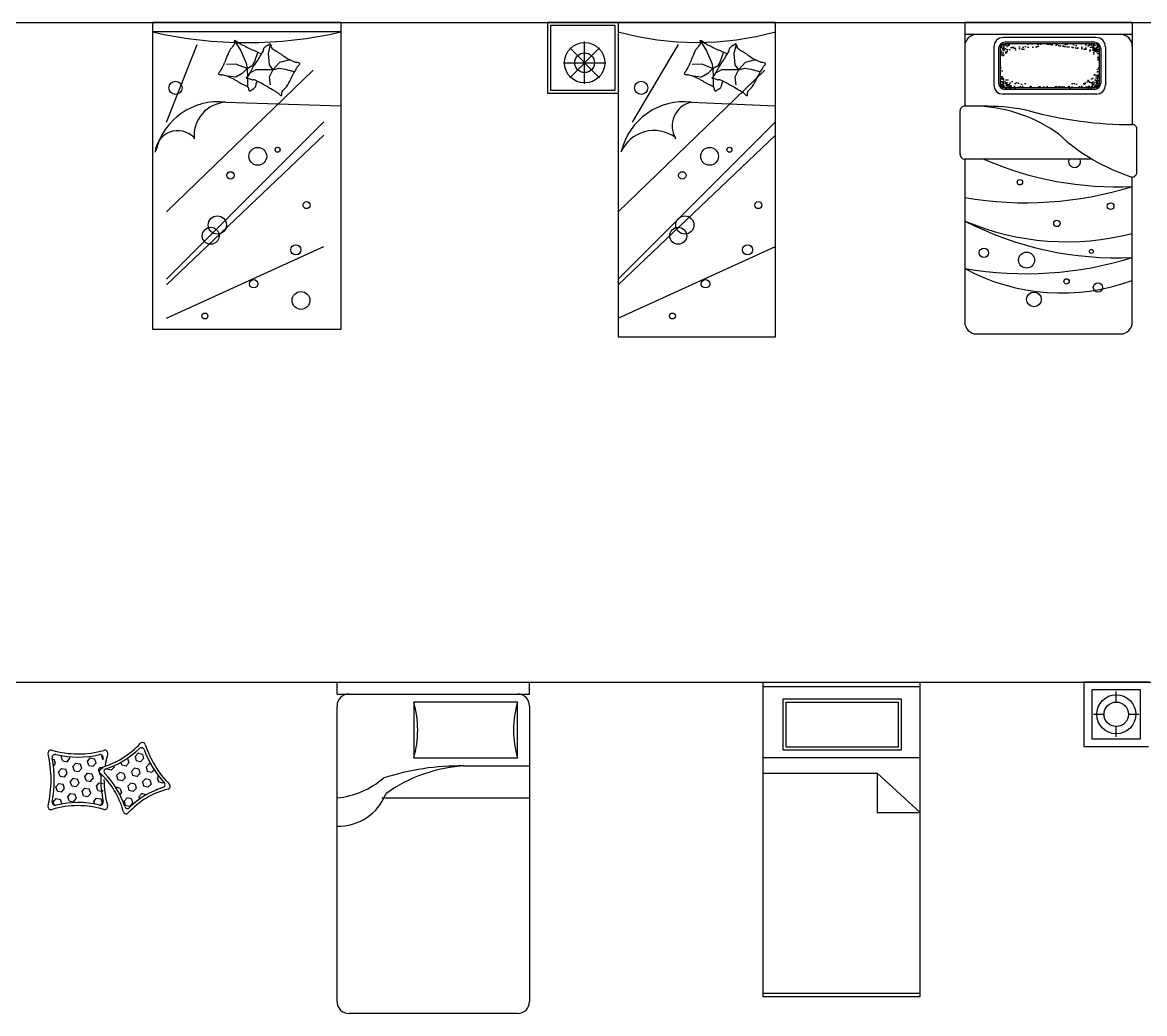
# Model space of a CAD drawing. Header units: inches. Extents: x 8.1 to 50.6, y 12.7 to 37.5.
# Drawn here: x 15.21 to 22.35, y 18.33 to 24.64 of the extents above; entities that cross this region are included whole.
import ezdxf

# ---------------------------------------------------------------- set-up
doc = ezdxf.new("R2010")
doc.units = ezdxf.units.IN
doc.header["$MEASUREMENT"] = 0
for name, color, linetype in [('02', 2, 'Continuous'), ('1', 1, 'Continuous'), ('4', 4, 'Continuous'), ('8', 8, 'Continuous')]:
    doc.layers.add(name, color=color, linetype=linetype)
pattern_1 = [(142.4999999999999, (-41.90950017626918, 28.57720131661827), (0.001259867162192205, 0.0385364753802632), [0, -0.0304, 0, -0.03399999999999989, 0, -0.03249999999999989]), (172.4999999999998, (-41.90950017626918, 28.57720131661827), (-0.0353955341053545, 0.05644292130459481), [0, -0.0164, 0, -0.0274, 0, -0.0105]), (212.4999999999999, (-41.88490017614848, 28.57720131661827), (-0.0622828372350299, 0.0001131810707393076), [0, -0.01, 0, -0.036, 0, -0.04699999999999999]), (222.4999999999999, (-41.88490017614848, 28.57720131661827), (-0.06012253209144591, 0.01755351129868501), [0, -0.005000000000000001, 0, -0.0236, 0, -0.027])]

msp = doc.modelspace()

# ---------------------------------------------------------------- hatches: boundary and pattern name
at = {"layer": '8'}
h = msp.add_hatch(dxfattribs=at)
h.set_pattern_fill('AR-SAND,_O', color=256, scale=0.01, angle=270)
h.set_pattern_definition([(52.49999999999998, (-41.90950017626918, 28.57720131661827), (0.0192682376901316, -0.0006299335810961025), [0, -0.0152, 0, -0.017, 0, -0.01625]), (82.49999999999999, (-41.90950017626918, 28.57720131661827), (0.02822146065229741, 0.0176977670526773), [0, -0.0082, 0, -0.0137, 0, -0.005250000000000001]), (122.5, (-41.90950017626918, 28.56490131661613), (5.659053536970382e-05, 0.031141418617515), [0, -0.005000000000000001, 0, -0.018, 0, -0.0235]), (132.5, (-41.90950017626918, 28.56490131661613), (0.008776755649342504, 0.0300612660457229), [0, -0.0025, 0, -0.0118, 0, -0.0135])])
edge = h.paths.add_edge_path()
edge.add_line((22.0577867592726, 24.30824157999214), (22.0577867592726, 24.24905442812215))
edge.add_ellipse((22.02778675924466, 24.24905442810759), major_axis=(-0.02121320343560222, -0.02121320343560221), ratio=0.9999999999996418, start_angle=45.00000000001029, end_angle=134.9999999999777, ccw=False)
edge.add_line((22.02778675924466, 24.21905442810876), (21.95377123232876, 24.21905442810876))
edge.add_line((21.95377123244517, 24.21905442810876), (22.00610383395516, 24.24588851861099))
edge.add_line((22.00610383395516, 24.24588851861099), (22.0577867592726, 24.30824157999214))
edge = h.paths.add_edge_path()
edge.add_line((22.01731573772096, 24.46924221041754), (21.95917510840055, 24.49905442810759))
edge.add_line((21.95917510828414, 24.49905442810759), (22.02778675924466, 24.49905442810759))
edge.add_ellipse((22.02778675924466, 24.46905442810876), major_axis=(0.02121320343560011, -0.02121320343560012), ratio=0.9999999999996518, start_angle=45.00000000001711, end_angle=134.9999999999948, ccw=False)
edge.add_line((22.0577867592726, 24.46905442810876), (22.0577867592726, 24.42041579285197))
edge.add_line((22.0577867592726, 24.42041579285197), (22.01731573772096, 24.46924221041754))
edge = h.paths.add_edge_path()
edge.add_line((21.45778675917946, 24.49905442810759), (21.50546795716919, 24.49905442810759))
edge.add_line((21.50546795716919, 24.49905442810759), (21.47370737074353, 24.48276885423311))
edge.add_line((21.47370737074353, 24.48276885421856), (21.42778675915152, 24.42736775817084))
edge.add_line((21.42778675938435, 24.42736775818539), (21.42778675938435, 24.46905442809421))
edge.add_ellipse((21.45778675917946, 24.46905442810876), major_axis=(0.02121320343558911, -0.02121320343558911), ratio=0.9999999999998428, start_angle=134.9999999999883, end_angle=225.0000000000021, ccw=False)
edge = h.paths.add_edge_path()
edge.add_line((21.42778675938435, 24.24905442810759), (21.42778675938435, 24.30128961465871))
edge.add_line((21.42778675938435, 24.30128961464416), (21.47370737097636, 24.24588851861099))
edge.add_line((21.47370737074353, 24.24588851861099), (21.52603997225352, 24.21905442810876))
edge.add_line((21.52603997248635, 24.21905442810876), (21.45778675929588, 24.21905442810876))
edge.add_ellipse((21.45778675917946, 24.24905442810759), major_axis=(0.0212132034356068, -0.02121320343560681), ratio=0.9999999999998072, start_angle=225.0000000000103, end_angle=314.99999999998965, ccw=False)
h = msp.add_hatch(dxfattribs=at)
h.set_pattern_fill('AR-SAND', color=256, scale=0.02, angle=179.9999999999999, style=0)
h.set_pattern_definition(pattern_1)
h.paths.add_polyline_path([(21.48276062803753, 24.44749239953435), (21.45178158400059, 24.42368853459393), (21.42778675938435, 24.37479288976956), (21.42778675938435, 24.44700081625106), (21.42894196492099, 24.44935484584621), (21.45992100895793, 24.47315871077208), (21.55047603445538, 24.48982159788047), (21.61363648092784, 24.49905442810759), (21.81205559620113, 24.49905442810759), (21.57331565353498, 24.46415528662819)])
h.paths.add_polyline_path([(21.49227425903492, 24.26588844284325), (21.58282928453237, 24.2492255557494), (21.74115115222931, 24.22608197451828), (21.6930767309893, 24.21905442810876), (21.5741537318606, 24.21905442810876), (21.56284478591234, 24.22070757630481), (21.47228976064772, 24.23737046341321), (21.44131071661078, 24.26117432833908), (21.42778675938435, 24.28873287962542), (21.42778675938435, 24.35797442977983), (21.46129521523081, 24.28969230778366)])
h.paths.add_polyline_path([(21.78922557346933, 24.21905442810876), (21.74115115222931, 24.22608197451828), (21.89293312472702, 24.24826955014342), (21.98348815022447, 24.26493243723726), (22.01446719426141, 24.28873630216313), (22.0577867592726, 24.37701108996898), (22.0577867592726, 24.29904007276255), (22.03920469717533, 24.26117432833908), (22.00822565313839, 24.23737046341321), (21.91767062787377, 24.22070757630481), (21.90636168169268, 24.21905442810876)])
h = msp.add_hatch(dxfattribs=at)
h.set_pattern_fill('AR-SAND', color=256, scale=0.02, angle=179.9999999999999, style=0)
h.set_pattern_definition(pattern_1)
h.paths.add_polyline_path([(21.90353491185643, 24.47217156492607), (21.71963316090815, 24.49905442810759), (21.89426738913581, 24.49905442810759), (21.92120455676169, 24.49511673751604), (22.01175958225914, 24.47845385042219), (22.04273862629608, 24.45464998548178), (22.0577867592726, 24.42398553297008), (22.0577867592726, 24.36503390082126), (22.02506898115799, 24.43170481289181), (21.99408993712105, 24.45550867781767)])
h = msp.add_hatch(dxfattribs=at)
h.set_pattern_fill('HEX', color=256, scale=0.225, angle=350.0000000000001, style=0)
h.set_pattern_definition([(349.9999999999999, (-44.85360764055103, 81.1289126792158), (0.008459084993505036, 0.04797385493426604), [0.02812499999999997, -0.05624999999999994]), (110, (-44.85360764055103, 81.1289126792158), (-0.04577611958729635, -0.01666114496998592), [0.02812499999999987, -0.05624999999999974]), (49.99999999999996, (-44.82590992254726, 81.1240288242166), (-0.03731703459379131, 0.03131270996428011), [0.028125, -0.05624999999999999])])
edge = h.paths.add_edge_path()
edge.add_arc((16.31480071791858, 19.81752454233847), 0.604276101894353, 177.6100325616368, 192.9366814585443)
edge.add_arc((15.70680923229494, 19.95918259877854), 0.02, 346.8844454587257, 462.5833893576645)
edge.add_arc((15.56582115246393, 20.59078707080826), 0.6271490151076313, 257.0346162802352, 282.58338935785)
edge.add_arc((15.42062529670485, 19.96013660404915), 0.02, 77.03461628007771, 190.7960714484806)
edge.add_arc((14.67274808725752, 19.81752454233847), 0.7413530852279989, 349.341659454069, 370.7960714485443)
edge.add_arc((15.42096595447921, 19.67671068062682), 0.02, 169.3416594540987, 283.9720833666022)
edge.add_arc((15.56582115246393, 19.09451995369946), 0.5799408895015513, 76.45134074859651, 103.9720833665971)
edge.add_arc((15.70636995025389, 19.67776527628794), 0.02, 256.4513407549625, 372.9366814585882)
h = msp.add_hatch(dxfattribs=at)
h.set_pattern_fill('HEX', color=256, scale=0.225, angle=350.0000000000001, style=0)
h.set_pattern_definition([(166.1602823147967, (90.4350708374329, 68.9653706489967), (-0.01165269306688986, -0.04729970000401908), [0.02812499999999996, -0.05624999999999993]), (286.1602823147967, (90.4350708374329, 68.9653706489967), (0.04678908832830836, 0.0135583217835801), [0.02812499999999996, -0.05624999999999993]), (226.1602823147967, (90.4077623428818, 68.97209833447917), (0.03513639526141849, -0.03374137822043897), [0.02812499999999999, -0.05624999999999998])])
edge = h.paths.add_edge_path()
edge.add_arc((15.34612834272385, 19.47889794424318), 0.5438484917049176, 378.2236008145154, 404.2758368793115, ccw=False)
edge.add_arc((15.87979637743384, 19.6546026862392), 0.018, 198.2236008145098, 314.708941430477)
edge.add_arc((16.25965198600144, 19.27086805909257), 0.5219468005513962, 107.18819811547289, 134.7089414302676, ccw=False)
edge.add_arc((16.10009161900208, 19.78670043181537), 0.018, 287.1881981157071, 401.8186227987368)
edge.add_arc((16.61075655189753, 20.24358633430293), 0.6672177767051992, 200.3642109836696, 221.8186227984968, ccw=False)
edge.add_arc((15.96836520340704, 20.00513978534346), 0.018, 380.3642109836717, 494.1256655665936)
edge.add_arc((15.56285453173742, 20.42321943303014), 0.5644341135968681, 288.57689305942074, 314.1256655666027, ccw=False)
edge.add_arc((15.74840467661098, 19.87113190343862), 0.018, 108.5768930597, 224.2758368795213)

# ---------------------------------------------------------------- linework, layer by layer
at = {"layer": '02'}
for p, q in [((17.23917141724788, 24.63525442810115), (16.03917141729445, 24.63525442810115)), ((16.03917141729445, 24.63525442810115), (16.03917141729445, 22.68525442810406)), ((17.23917141724788, 22.68525442810406), (17.23917141724788, 24.63525442810115)), ((22.26806518929489, 24.63525442810115), (21.20287488173172, 24.63525442810115)), ((21.20287488173172, 24.63525442810115), (21.20287488173172, 24.10185442810089)), ((22.26806518929489, 24.63525442810115), (22.26806518929489, 23.98515583521421)), ((17.23917141724788, 24.57525442810347), (16.03917141729445, 24.57525442810347)), ((22.26806518929489, 24.55905442810527), (21.20287488173172, 24.55905442810527)), ((16.12874743650146, 24.00084237011233), (16.32309038313516, 24.49538828389396)), ((16.5608217566548, 24.51955374875015), (16.59972678525784, 24.45512161462593)), ((16.78791616559439, 24.49508994793487), (16.77365121692829, 24.4368766462916)), ((21.3877867593471, 24.47905442810352), (21.3877867593471, 24.23905442811283)), ((22.03778675925397, 24.53905442810119), (21.44778675940298, 24.53905442810119)), ((22.02778675924466, 24.50905442810236), (21.45778675917946, 24.50905442810236)), ((22.02778675924466, 24.49905442810759), (21.45778675917946, 24.49905442810759)), ((22.09778675930985, 24.47905442810352), (22.09778675930985, 24.23905442811283)), ((16.59972678525784, 24.45512161462593), (16.63467222270966, 24.37581163053019)), ((16.69169734854196, 24.39482542612441), (16.70851945579462, 24.44450678340709)), ((16.77365121692829, 24.4368766462916), (16.78087282290627, 24.36538573145426)), ((16.84844201947973, 24.3819843229916), (16.90496241958291, 24.39778534668349)), ((16.90496241958291, 24.39778534668349), (16.91854080143795, 24.39432585993691)), ((21.41778675914221, 24.46905442810876), (21.41778675914221, 24.24905442810759)), ((21.42778675938435, 24.46905442810876), (21.42778675938435, 24.24905442810759)), ((22.0577867592726, 24.46905442810876), (22.0577867592726, 24.24905442810759)), ((22.06778675928191, 24.46905442810876), (22.06778675928191, 24.24905442810759)), ((16.12762144597192, 23.43124764293807), (17.06030903179609, 24.33086423144178)), ((16.56981389951371, 24.36908883302149), (16.51009483919889, 24.36753273943523)), ((16.64143644010593, 24.34303630615377), (16.56981389951371, 24.36908883302149)), ((16.64143644010593, 24.34303630615377), (16.60922418644596, 24.30989612023896)), ((16.63467222270966, 24.37581163053019), (16.64143644010593, 24.34303630615377)), ((16.64143644010593, 24.34303630615377), (16.67683171125073, 24.36324362029464)), ((16.64143644010593, 24.34303630615377), (16.64235243881532, 24.28841283899001)), ((16.67562642966342, 24.34734735655857), (16.65895597525351, 24.31652185439216)), ((16.69573338521123, 24.33375558926982), (16.66493149223216, 24.31617067699463)), ((16.67683171125073, 24.36324362029464), (16.69169734854196, 24.39482542612441)), ((16.80329278314431, 24.33308479734606), (16.69573338521123, 24.33375558926982)), ((16.80329278314431, 24.33308479734606), (16.78045383426771, 24.28774923507208)), ((16.78087282290627, 24.36538573145426), (16.80329278314431, 24.33308479734606)), ((16.80329278314431, 24.33308479734606), (16.84844201947973, 24.3819843229916)), ((16.80329278314431, 24.33308479734606), (16.84341350843143, 24.34468290558052)), ((16.84341350843143, 24.34468290558052), (16.8826039851917, 24.3384550415989)), ((16.8826039851917, 24.3384550415989), (16.93768971709479, 24.32254164683891)), ((16.56893420247771, 24.2867845981722), (16.51573097780757, 24.29253526387529)), ((16.60922418644596, 24.30989612023896), (16.56893420247771, 24.2867845981722)), ((16.64249559601713, 24.27987598925156), (16.64341637392473, 24.22496752143106)), ((16.65895597525351, 24.31652185439216), (16.64609590922893, 24.2927421793187)), ((16.66493149223216, 24.31617067699463), (16.65750381646622, 24.31199389888698)), ((16.78045383426771, 24.28774923507208), (16.78716744091772, 24.23921945826933)), ((22.02778675924466, 24.21905442810876), (21.45778675917946, 24.21905442810876)), ((22.02778675924466, 24.209054428114), (21.45778675917946, 24.209054428114)), ((16.50224837852121, 24.12756666703117), (17.23917141724788, 24.10581323663555)), ((22.03778675925397, 24.17905442810061), (21.44778675940298, 24.17905442810061)), ((21.34967009448857, 24.10185442810089), (21.20287488173172, 24.10185442810089)), ((16.12762144597192, 23.00206249955718), (17.12762144597192, 24.0037025602991)), ((16.12762144597192, 22.96643674890711), (17.12762144597192, 23.91799478681551)), ((22.29691725229323, 23.68218143405593), (22.29703070600927, 23.95797565671583)), ((21.20287488173172, 23.7657074971261), (21.20287488173172, 22.73025442810231)), ((22.26806518929489, 22.73025442810231), (22.26806518929489, 23.65171900968326)), ((16.12762144597192, 22.75450203584242), (17.12762144597192, 23.21030447305148)), ((16.03917141729445, 22.68525442810406), (17.23917141724788, 22.68525442810406)), ((21.27907488174215, 22.65405442810643), (22.19186518928446, 22.65405442810643)), ((19.91932064323165, 20.44040860943405), (19.91932064323165, 18.44040860943405)), ((19.91932064323165, 20.44040860943405), (20.91872064308674, 20.44040860943405)), ((20.91872064308674, 20.41040860943522), (19.91932064323165, 20.41040860943522)), ((20.91872064308674, 18.44040860943405), (20.91872064308674, 20.44040860943405)), ((20.91872064308674, 20.41040860943522), (20.91872064308674, 20.41040860943522)), ((19.91932064323165, 19.96040860943813), (20.91872064308674, 19.96040860943813)), ((20.91872064308674, 19.96040860943813), (20.91872064308674, 19.96040860943813)), ((19.91932064323165, 19.86040860944686), (20.64616064313278, 19.86040860944686)), ((20.64616064313278, 19.86040860944686), (20.64616064313278, 19.61040860944686)), ((20.91872064308674, 19.61040860944686), (20.64616064313278, 19.86040860944686)), ((20.64616064313278, 19.61040860944686), (20.91872064308674, 19.61040860944686)), ((20.91872064308674, 18.46040860943813), (19.91932064323165, 18.46040860943813)), ((19.91932064323165, 18.44040860943405), (20.91872064308674, 18.44040860943405))]:
    msp.add_line(p, q, dxfattribs=at)
msp.add_lwpolyline([(22.37101193836835, 20.44040860940495), (21.96101193845217, 20.44040860940495), (21.96101193845217, 20.03040860940146), (22.37101193836835, 20.03040860940146)], dxfattribs=at)
for points in [[(20.04762648353763, 20.33350019529953), (20.79874942806028, 20.33350019529953), (20.79874942806028, 20.00698211898762), (20.04762648353763, 20.00698211898762)], [(22.32101193855461, 20.39040860938749), (22.01101193849873, 20.39040860938749), (22.01101193849873, 20.08040860938982), (22.32101193855461, 20.08040860938982)], [(20.06762648355626, 20.31350019529546), (20.77874942804166, 20.31350019529546), (20.77874942804166, 20.02698211899169), (20.06762648355626, 20.02698211899169)]]:
    msp.add_lwpolyline(points, close=True, dxfattribs=at)
for centre, radius in [((16.18503062990904, 24.21928138952844), 0.04208897382480791), ((16.70839069439509, 23.78370708515777), 0.05658409605944092), ((16.83445098826606, 23.8257960589739), 0.01575756399106467), ((16.53505780192037, 23.66270114096315), 0.02349766592392748), ((17.01828892336172, 23.4733006067012), 0.02230278498267221), ((16.45101761636734, 23.34703356358423), 0.05811026382954418), ((16.40899750793297, 23.27863891270445), 0.05364976282015178), ((16.95000627071541, 23.18919974448127), 0.03200078633905238), ((16.68212815006674, 22.97349359398268), 0.02678433120906163), ((16.98305169276838, 22.86728413137226), 0.05658409605944092), ((16.37222992098369, 22.76830964132878), 0.01894776421533884)]:
    msp.add_circle(centre, radius, dxfattribs=at)
for centre, radius, start, end in [((16.63917141727116, 27.16899572470484), 2.662234759306033, 256.9750949059902, 283.0249050940098), ((21.27907488174215, 24.48285442810939), 0.0762, 90, 180), ((22.19186518928446, 24.48285442810939), 0.0762, 0, 90), ((16.57201579043586, 24.4375716145345), 0.04666287725671511, 134.1304564259559, 147.7574357958795), ((16.46173670206164, 24.55124982905309), 0.1117170892689825, 314.1304564259559, 322.9252958382708), ((16.38910716590882, 24.60612872573747), 0.2027486377485019, 322.9252958382708, 327.0130005319363), ((16.56173407617435, 24.51664467843275), 0.003626353084476154, 160.5500814963304, 227.2517487494184), ((16.56072279641349, 24.51700179686796), 0.002553869916769593, 87.77928437228974, 160.5500814963304), ((16.54016156301778, 24.50808157482734), 0.02266345045027224, 327.0130005319363, 339.2600202605661), ((16.55373728000969, 24.50799326335746), 0.008154806908460302, 4.238320050254105, 47.2517487494184), ((16.56003521515932, 24.49927067784793), 0.02029831551762232, 63.48571606022973, 87.77928437228974), ((16.55311993246843, 24.50317467919868), 0.008807153593534027, 339.2600202605661, 356.5595444233474), ((16.51756211503353, 24.50531239925968), 0.04442917247480801, 356.5595444233474, 4.238320050254105), ((16.55363221925628, 24.48643626849426), 0.03464127269649845, 45.24553881405626, 63.48571606022973), ((16.6101410175249, 24.54343148651733), 0.04561892387944241, 225.2455388140562, 241.1240080028814), ((16.82095130572971, 24.92569215297899), 0.4821555142674289, 241.1240080028814, 243.7022562325041), ((17.90732843014822, 27.12402716583656), 2.934275430871124, 243.7022562325041, 244.7473065350461), ((17.42835075669401, 26.10857290721233), 1.811525697845229, 244.7473065350461, 247.2224609409634), ((16.75787761637886, 24.46442724607678), 0.01301503258990505, 137.9373520268972, 181.8801053201161), ((16.78132424008046, 24.44326934425535), 0.04459668821304476, 127.353370424088, 137.9373520268972), ((16.83031712011844, 24.37908111891502), 0.1253458713560019, 121.0460190464094, 127.353370424088), ((16.96187589392476, 24.16052836073996), 0.3804400090092566, 120.0472267100466, 121.0460190464094), ((16.661058944235, 24.68056820426628), 0.2203363853895887, 300.0472267100466, 301.3596656379659), ((16.76217431789674, 24.51465210038205), 0.02603643096283718, 301.3596656379659, 307.9583291308213), ((16.80287517263033, 24.4624792127046), 0.0401343313615335, 122.6445399363907, 127.9583291308213), ((16.78517999900915, 24.49010105325342), 0.007330593082665743, 350.585432005163, 122.6445399363907), ((16.81279232742209, 24.48552264849914), 0.02065873477906175, 170.5854320051629, 236.5406883388877), ((21.44778675940298, 24.47905442810352), 0.06, 90, 180), ((21.45778675917946, 24.46905442810876), 0.04000000000000001, 90, 180), ((21.45778675917946, 24.46905442810876), 0.03, 90, 180), ((22.02778675924466, 24.46905442810876), 0.04000000000000001, 0, 90), ((22.02778675924466, 24.46905442810876), 0.03, 0, 90), ((22.03778675925397, 24.47905442810352), 0.06, 0, 90), ((17.38852846965138, 24.05339652910098), 0.9493243346496215, 158.5683836308913, 159.9899215772695), ((17.57880941527375, 23.97870509108671), 1.15373971852942, 155.9913265705715, 158.5683836308913), ((16.62828686861732, 24.40207741741815), 0.1131931129645781, 147.7574357958795, 155.9913265705715), ((15.95605172955376, 24.89264144895915), 0.9015825520797054, 323.8949555241911, 326.7425729047047), ((15.89748342305366, 24.93105136981958), 0.9716223161796504, 326.7425729047047, 328.7780743758543), ((16.75300524598398, 24.5002247789138), 0.06714177775965165, 247.2224609409634, 253.094308854521), ((16.23313420969472, 24.72759843021541), 0.579124482813272, 328.7780743758543, 331.4147071520733), ((16.71849197817911, 24.46313438055713), 0.02639181958403666, 331.4147071520733, 1.880105320116073), ((17.78498868707512, 25.95661987038821), 1.783977423498935, 236.5406883388877, 237.4162737361589), ((16.19883179390282, 23.47486273237646), 1.161359939480736, 56.33106773548669, 57.41627373615895), ((14.89417189062052, 21.51630790113031), 3.514671327762451, 55.98270876408771, 56.33106773548669), ((18.74176996613797, 27.21689489645851), 3.362879329390356, 235.9827087640876, 236.3388430519988), ((17.07689464632832, 24.71684961357587), 0.3592088669101733, 236.3388430519988, 243.0822938357576), ((16.43551434302181, 24.35125047895908), 0.04349930278497721, 308.7354535718175, 331.8936283913434), ((15.12145010596551, 25.05308324202397), 1.533242249219749, 331.8936283913434, 333.0536572770285), ((16.39593219017089, 24.40520488140956), 0.1035391494889585, 333.0536572770285, 337.5186874675981), ((16.20131903740522, 24.48574193394361), 0.3141584650254466, 337.5186874675981, 339.9899215772695), ((16.78421574091018, 24.28862217638143), 0.1234515503915993, 143.8949555241911, 151.5954442890354), ((17.02639664970749, 24.61738881511465), 0.2476629207992193, 243.0822938357576, 251.205703254369), ((18.25260991480146, 23.52818217456425), 1.533242249219207, 147.4977461462607, 148.6577751339672), ((16.95829661766012, 24.41728099751836), 0.03628469811292515, 251.205703254369, 267.2190452427913), ((16.95486296089776, 24.34659321611016), 0.03448642903136898, 70.79069557386818, 87.21904524279124), ((16.99620494577513, 24.3286699010836), 0.04349930278524396, 124.3395714201699, 147.4977461462607), ((16.9565655685071, 24.35147988379086), 0.02931164464243223, 52.13918593714119, 70.79069557386818), ((16.96622461283524, 24.3725542886581), 0.009648226209485689, 304.3395714201699, 354.7922870904989), ((16.97250353072715, 24.37198201010088), 0.003343282664205887, 354.7922870904989, 52.13918593714119), ((16.46246579399277, 24.30988243392985), 0.003343282664219697, 179.1881693347163, 236.5350684871317), ((16.46877010474392, 24.30979310142484), 0.009648226209576347, 128.7354535718174, 179.1881693347163), ((16.47678543690537, 24.3315458513147), 0.0293116446424037, 236.535068502871, 255.1865779581108), ((16.47810848562923, 24.33654864407927), 0.03448642903200058, 255.1865779581108, 271.614927234114), ((16.48010296251569, 24.26580562677318), 0.0362846981126649, 75.60158570064714, 91.61492723411402), ((16.42754100116846, 24.06106678517736), 0.2476629208002588, 67.47817583530806, 75.60158570064714), ((16.3848149652401, 23.95802803547613), 0.3592088669067824, 60.73472531315901, 67.47817583530806), ((14.91645917150137, 21.33772890933815), 3.362879329439838, 60.37859124914446, 60.73472531315901), ((18.31580361333155, 27.31645456019524), 3.514671327791173, 240.3785912491444, 240.7269504140933), ((16.63746664189213, 24.28338610148549), 0.002687846668386465, 101.0176688251544, 244.4509947515473), ((16.6385937032098, 24.28574384280855), 0.005301122643700707, 244.4509947515473, 268.0902450061168), ((16.63441508862135, 24.29905917580382), 0.01327953370179801, 281.0176688251544, 331.5954442890354), ((16.63776508351267, 24.26089310000443), 0.01956343101562419, 75.84868482032583, 88.09024500611686), ((16.61501877410748, 24.17067828943746), 0.1126016309008869, 68.95023096088067, 75.84868482032583), ((16.69257016508319, 24.37218322800382), 0.1033114500329171, 248.9502309608806, 256.1525690888661), ((16.67766291618292, 24.31170794326081), 0.04102592896256715, 256.1525690888661, 268.342761036802), ((16.6753714366857, 24.23250663995477), 0.03820851635175804, 75.70935751407465, 88.34276103680209), ((16.66822952875346, 24.20446868769559), 0.0671417777585511, 62.82657849273511, 75.70935751407465), ((17.2269171493169, 24.01198285923365), 0.5791244828097518, 154.4861407925368, 155.8105893512908), ((15.87159504909479, 22.65261535488153), 1.811525697847683, 60.35142423800607, 62.82657849273511), ((15.884827771624, 24.78774992139861), 1.153739718532516, 331.5954442890354, 334.1725014828177), ((16.06882405833286, 24.69869367147239), 0.9493243346380003, 334.1725014828177, 335.5940394689698), ((17.21940289372989, 24.17662362977481), 0.3141584650295044, 153.1228050167799, 155.5940394689698), ((17.03153519512099, 24.27184035027076), 0.1035391494887146, 148.6577751339672, 153.1228050167799), ((17.16509975707569, 25.26366252846983), 1.161359939466509, 240.7269504140933, 241.8121562290635), ((15.77382908300907, 22.66763130888776), 1.78397742349511, 60.93657039216137, 61.81215622906353), ((16.63040976056774, 24.20891724623416), 0.02065873477913581, 354.9813143165201, 60.93657039216137), ((16.65829178358373, 24.20646872236594), 0.007330593082722037, 174.9813143165201, 307.0404223534264), ((16.63853152299244, 24.23265301817937), 0.04013433136104, 307.0404223534264, 312.3542111489884), ((16.68311156128012, 24.18375322294505), 0.0260364309627089, 125.7555478094845, 132.3542111489885), ((16.79664651332833, 24.02607542822571), 0.220336385395873, 124.4431092994012, 125.7555478094845), ((16.45685480051153, 24.52152862273706), 0.3804400090024693, 304.4431092994012, 305.4419010313672), ((16.60477805759702, 24.31370242355242), 0.1253458713553337, 305.4419010313672, 311.7492528037523), ((16.65854667236973, 24.25345819858685), 0.04459668821293764, 311.7492528037523, 322.3332342638284), ((16.68354601988514, 24.23415965983204), 0.0130150325898662, 322.3332342638284, 6.275987605263854), ((16.72271670115125, 24.23846752776208), 0.02639181958423702, 155.8105893512908, 186.2759876052639), ((15.31619450140689, 21.67686067536615), 2.934275430871458, 59.30637379291474, 60.35142423800607), ((16.56787239229717, 23.78546081357254), 0.4821555142684429, 56.72812567213885, 59.30637379291474), ((16.80736180772484, 24.15043891515725), 0.04561892387929944, 40.84965646047012, 56.72812567213885), ((16.90259009534903, 24.18134993649928), 0.04442917247518073, 172.1636622115562, 179.8424377926555), ((16.86730073024929, 24.18620678122297), 0.008807153593280203, 154.864137956989, 172.1636622115562), ((16.87984487885088, 24.18032109542892), 0.02266345044955108, 142.6171181357729, 154.864137956989), ((17.02293985726256, 24.07098445082866), 0.2027486377496554, 138.5294136587765, 142.6171181357729), ((16.95473030133117, 24.13126877132654), 0.111717089269397, 129.7345741044082, 138.5294136587765), ((16.85348876140025, 24.25306517679328), 0.04666287725663487, 309.7345741044081, 323.3615534105423), ((16.80010375490357, 24.29276798959964), 0.1131931129647318, 323.3615534105423, 331.5954442890354), ((21.44778675940298, 24.23905442811283), 0.06, 180, 270), ((21.45778675917946, 24.24905442810759), 0.04000000000000001, 180, 270), ((21.45778675917946, 24.24905442810759), 0.03, 180, 270), ((22.02778675924466, 24.24905442810759), 0.03, 270, 0), ((22.02778675924466, 24.24905442810759), 0.04000000000000001, 270, 0), ((22.03778675925397, 24.23905442811283), 0.06, 270, 0), ((16.45481054396779, 23.72512975273039), 0.405223170772389, 83.27720008681266, 166.7584749292886), ((16.51599706388489, 23.91515150784599), 0.2128596396835711, 93.70333462663874, 184.3445332374369), ((16.86807290562839, 24.20293521736076), 0.03464127269666294, 220.8496564604701, 239.0898338785107), ((16.86070502193589, 24.19062933627484), 0.02029831551781136, 239.0898338785107, 263.3834019203931), ((16.8663158669876, 24.18144969012556), 0.008154806908549533, 179.8424377926555, 222.8558665404944), ((16.85866041963865, 24.17300307883616), 0.002553869916650774, 263.3834019203931, 336.1541991301469), ((16.85767948702388, 24.17343665865101), 0.003626353084384623, 336.1541991301469, 42.85586654049443), ((21.25134933605269, 23.16901895570245), 0.9337527172, 53.9596890093309, 87.46021813025138), ((21.35006679157205, 22.88254548750902), 1.219308991399999, 77.53325593583389, 90.01864081387343), ((22.27146212319322, 26.49185351153337), 2.506699977991824, 254.7774985656261, 269.92235620002), ((22.27198341889717, 23.9603072829681), 0.0251555773627259, 354.6817212579876, 98.96086944102746), ((16.19987333524451, 23.80296304099229), 0.1435401734419726, 45.07924051980554, 177.0897722950262), ((16.2755156109849, 23.88963085874766), 0.02975580007565803, 6.607033912019822, 30.20652095711291), ((22.64137143320814, 24.82948079218241), 1.235508141681855, 227.1247792117748, 252.4133407199907), ((22.16996908984557, 25.70365388108385), 2.114110939255621, 246.4443059983667, 272.659515601926), ((22.26749797868953, 23.68115086327216), 0.0294373187212012, 271.1040672858948, 2.006277311612027), ((21.58797407388166, 25.77375211175731), 2.285465278422835, 260.2994261024029, 287.3118469602073), ((22.16996908984557, 25.25241126394158), 2.114110939255633, 242.7774952213871, 272.659515601926), ((21.85133401845061, 24.90254580836827), 1.661819242888429, 247.0324087802796, 284.5229658835887), ((21.58797407388166, 25.3225094946296), 2.285465278422835, 260.2994261024029, 287.3118469602073), ((21.81923882714883, 24.21605709636551), 1.301532935458964, 241.7338665087331, 290.1722983641244), ((21.27907488174215, 22.73025442810231), 0.0762, 180, 270), ((22.19186518928446, 22.73025442810231), 0.0762, 270, 0), ((15.56285453173742, 20.42321943303014), 0.546434113596868, 285.5368194264256, 317.0283758857158), ((15.97584610577152, 20.03848078374486), 0.018, 17.90286504860885, 137.0283758857158), ((15.39434380135909, 19.98753637228711), 0.02, 74.13190586717015, 193.2574169912617), ((14.67274808725752, 19.81752454233847), 0.7213530852279988, 346.8296528544337, 13.25741699126174), ((15.56582115246393, 20.59078707080826), 0.6071490151076313, 254.1319058671701, 285.6234627918154), ((15.42062529670485, 19.96013660404915), 0.02, 77.03461628023877, 190.7960714485452), ((15.56582115246393, 20.59078707080826), 0.6271490151076313, 257.0346162802387, 282.5833893578415), ((15.70680923229494, 19.95918259877854), 0.02, 346.8844454587257, 102.5833893578416), ((15.73470621165298, 19.98753637228711), 0.02, 346.7425830087382, 105.8680941328299), ((16.31480071791858, 19.81752454233847), 0.5842761018943526, 163.7311154154868, 169.4072465085832), ((15.56285453173742, 20.42321943303014), 0.5644341135968681, 288.576892562593, 314.1256653371974), ((15.96836520340704, 20.00513978534346), 0.018, 20.36421085156314, 134.1256653371974), ((16.61075655189753, 20.24358633430293), 0.6672177767051992, 200.3642108515631, 221.8186229720734), ((16.61075655189753, 20.24358633430293), 0.649217776705199, 197.9028650486088, 224.3306294539747), ((14.67274808725752, 19.81752454233847), 0.7413530852279989, 349.341659454072, 10.79607144854518), ((16.27339467318208, 19.81558575474392), 0.5438484917049176, 166.8844454587257, 170.5076185676164), ((15.71371571049504, 19.87997722629134), 0.018, 105.2921877702096, 224.4176991323802), ((15.34612834272385, 19.47889794424318), 0.5258484917049177, 15.00855813374515, 47.42916695889308), ((16.31480071791858, 19.81752454233847), 0.604276101894353, 177.6100325616395, 192.9366814585439), ((15.74840467661098, 19.87113190343862), 0.018, 108.576892562593, 224.2758371120981), ((15.34612834272385, 19.47889794424318), 0.5438484917049176, 18.22360075547212, 44.27583711209815), ((16.31480071791858, 19.81752454233847), 0.5842761018943526, 179.6754041454992, 196.1517241717491), ((16.25965198600144, 19.27086805909257), 0.5219468005513962, 107.1881980196524, 134.7089414130924), ((16.10201891190783, 19.78616606978667), 0.01700349331600672, 281.5067352523157, 47.50008517186703), ((16.13315209914409, 19.77742986569265), 0.01817344591709406, 284.9288332238481, 43.39034876528527), ((16.25965198600144, 19.27086805909257), 0.5039468005513962, 103.9885511366303, 138.0566795069323), ((15.39460132718497, 19.64860948322658), 0.02, 166.8296528544337, 287.171730199757), ((15.56582115246393, 19.09451995369946), 0.5599408895015512, 73.10360286457461, 107.171730199757), ((15.42096595447921, 19.67671068062682), 0.02, 169.341659454072, 283.9720833665881), ((15.56582115246393, 19.09451995369946), 0.5799408895015513, 76.45134074860499, 103.9720833665881), ((15.70636995025389, 19.67776527628794), 0.02, 256.4513407550635, 12.93668145854393), ((15.73437635163256, 19.64942587378519), 0.02, 253.1036028645746, 16.15172417174927), ((15.87979637743384, 19.6546026862392), 0.018, 198.2236007554721, 314.7089414130924), ((15.87142461589948, 19.61973475527102), 0.018, 195.0085581337451, 318.0566795069321)]:
    msp.add_arc(centre, radius, start, end, dxfattribs=at)
at = {"layer": '1'}
for p, q in [((8.386900145611172, 24.63525442810115), (28.7131033542607, 24.63525442810115)), ((20.00000174988937, 24.63525442810115), (18.55000174993594, 24.63525442810115)), ((18.55000174993594, 24.63525442810115), (18.55000174993594, 24.18525442810406)), ((18.98000174987074, 24.61525442809707), (18.57000174995456, 24.61525442809707)), ((18.57000174995456, 24.61525442809707), (18.57000174995456, 24.20525442810813)), ((18.98000174987074, 24.20525442810813), (18.98000174987074, 24.61525442809707)), ((19.00000174988937, 24.63525442810115), (19.00000174988937, 22.63525442810115)), ((20.00000174988937, 22.63525442810115), (20.00000174988937, 24.63525442810115)), ((18.69135374383014, 24.47395418920987), (18.88140759680365, 24.28390033629458)), ((18.69135374383014, 24.28390033629458), (18.88140759680365, 24.47395418920987)), ((18.78638067031689, 24.24453889456836), (18.78638067031689, 24.51331563093609)), ((19.08957776909639, 24.00084237009778), (19.38392071582322, 24.49538828389396)), ((19.52165208936614, 24.51955374875015), (19.56055711796918, 24.45512161462593)), ((19.74874649830573, 24.49508994793487), (19.73448154963963, 24.4368766462916)), ((19.56055711796918, 24.45512161462593), (19.595502555421, 24.37581163053019)), ((19.6525276812533, 24.39482542612441), (19.66934978838955, 24.44450678340709)), ((19.73448154963963, 24.4368766462916), (19.74170315561761, 24.36538573145426)), ((19.80927235219107, 24.3819843229916), (19.86579275229425, 24.39778534668349)), ((19.86579275229425, 24.39778534668349), (19.87937113403287, 24.39432585993691)), ((18.65199230208938, 24.37892726275222), (18.92076903854441, 24.37892726275222)), ((18.78638067031689, 24.37892726275222), (18.78638067031689, 24.37892726275222)), ((19.00000174988937, 23.43124764293807), (19.93268933559713, 24.33086423142722)), ((19.53064423222505, 24.36908883300694), (19.47092517191023, 24.36753273942068)), ((19.60226677281727, 24.34303630613922), (19.53064423222505, 24.36908883300694)), ((19.60226677281727, 24.34303630613922), (19.57005451904089, 24.30989612023896)), ((19.595502555421, 24.37581163053019), (19.60226677281727, 24.34303630613922)), ((19.60226677281727, 24.34303630613922), (19.63766204396207, 24.36324362028008)), ((19.60226677281727, 24.34303630613922), (19.60318277141024, 24.28841283897546)), ((19.63645676237476, 24.34734735655857), (19.61978630784844, 24.31652185437761)), ((19.65656371792257, 24.33375558925527), (19.62576182482709, 24.31617067699463)), ((19.63766204396207, 24.36324362028008), (19.6525276812533, 24.39482542612441)), ((19.76412311585565, 24.33308479734606), (19.65656371792257, 24.33375558925527)), ((19.76412311585565, 24.33308479734606), (19.74128416686263, 24.28774923507208)), ((19.74170315561761, 24.36538573145426), (19.76412311585565, 24.33308479734606)), ((19.76412311585565, 24.33308479734606), (19.80927235219107, 24.3819843229916)), ((19.76412311585565, 24.33308479734606), (19.80424384114277, 24.34468290558052)), ((19.80424384114277, 24.34468290558052), (19.84343431790304, 24.3384550415989)), ((19.84343431790304, 24.3384550415989), (19.89852004980613, 24.32254164682436)), ((19.52976453518905, 24.2867845981722), (19.47656131051891, 24.29253526386074)), ((19.57005451904089, 24.30989612023896), (19.52976453518905, 24.2867845981722)), ((19.60332592872847, 24.27987598925156), (19.60424670663607, 24.22496752143106)), ((19.61978630784844, 24.31652185437761), (19.60692624194026, 24.2927421793187)), ((19.62576182482709, 24.31617067699463), (19.61833414917756, 24.31199389888698)), ((19.74128416686263, 24.28774923507208), (19.74799777351264, 24.23921945825478)), ((18.55000174993594, 24.18525442810406), (19.00000174988937, 24.18525442810406)), ((18.57000174995456, 24.20525442810813), (18.98000174987074, 24.20525442810813)), ((19.46307871111613, 24.12756666703117), (20.00000174988937, 24.10581323663555)), ((21.17402281873338, 23.79616992149877), (21.17402281873338, 24.07468719035878)), ((19.00000174988937, 23.00206249955718), (20.00000174988937, 24.0037025602991)), ((19.00000174988937, 22.96643674889256), (20.00000174988937, 23.91799478680096)), ((22.01298719975576, 23.7657074971261), (21.20287488173172, 23.7657074971261)), ((19.00000174988937, 22.75450203584242), (20.00000174988937, 23.21030447305148)), ((19.00000174988937, 22.63525442810115), (20.00000174988937, 22.63525442810115)), ((8.386900145611172, 20.4404086094195), (28.7131033542607, 20.4404086094195))]:
    msp.add_line(p, q, dxfattribs=at)
for centre, radius in [((18.78638067031689, 24.37892726275222), 0.128525321884008), ((18.78638067031689, 24.37892726275222), 0.06282025750720642), ((19.14586096250397, 24.21928138951389), 0.04208897382480791), ((19.58077099819612, 23.78370708514322), 0.05658409605944092), ((19.70683129218352, 23.8257960589739), 0.01575756399106467), ((19.40743810583782, 23.66270114096315), 0.02349766592392748), ((21.55372005147338, 23.61917638831565), 0.0169619776206091), ((19.89066922727917, 23.4733006067012), 0.02230278498267221), ((22.13043312267811, 23.46671215921142), 0.0212030552320648), ((19.42339792026151, 23.34703356358423), 0.05811026382954418), ((19.38137781194356, 23.2786389126899), 0.05364976282015178), ((21.78850667509661, 23.35710491122645), 0.0201637812629342), ((19.82238657463287, 23.18919974448127), 0.03200078633905238), ((21.32473102077321, 23.17025328602667), 0.0296457025957061), ((22.00745703541153, 23.17872348675646), 0.0127209000089206), ((21.59612499555052, 23.12366718194007), 0.0508859328613617), ((19.55450845386778, 22.97349359398268), 0.02678433120906163), ((21.85055699274354, 22.98814335432453), 0.0169619776206091), ((22.04986197948866, 22.95002683524708), 0.0296828776292969), ((21.64277101732269, 22.87379441282738), 0.0466460216629785), ((19.34461022487786, 22.76830964131423), 0.01894776421533884)]:
    msp.add_circle(centre, radius, dxfattribs=at)
for centre, radius, start, end in [((19.50000174988937, 26.41841040018098), 1.909770650477027, 254.8224203188583, 285.1775796811417), ((19.5328461231472, 24.4375716145345), 0.0466628772567752, 134.1304564259559, 147.7574357958795), ((19.42256703477297, 24.55124982903854), 0.111717089268881, 314.1304564259559, 322.9252958382708), ((19.34993749862016, 24.60612872573747), 0.2027486377487019, 322.9252958382708, 327.0130005319363), ((19.52155312912483, 24.5170017968534), 0.002553869916758185, 87.77928437228974, 227.3729923356847), ((19.50099189572912, 24.50808157481279), 0.02266345045026987, 327.0130005319363, 339.2600202605661), ((19.51456761272103, 24.50799326335746), 0.008154806908469196, 4.238320050254105, 47.2517487494184), ((19.52086554787066, 24.49927067784793), 0.02029831551763035, 63.48571606022973, 87.77928437228974), ((19.51395026517977, 24.50317467919868), 0.008807153593533347, 339.2600202605661, 356.5595444233474), ((19.47839244774487, 24.50531239924512), 0.04442917247481063, 356.5595444233474, 4.238320050254105), ((19.51446255196762, 24.4864362684797), 0.0346412726964944, 45.24553881405626, 63.48571606022973), ((19.57097135011983, 24.54343148650278), 0.04561892387948525, 225.2455388140562, 241.1240080028814), ((19.78178163844105, 24.92569215296444), 0.4821555142671488, 241.1240080028814, 243.7022562325041), ((20.86815876285956, 27.12402716583656), 2.934275430871846, 243.7022562325041, 244.7473065350461), ((20.38918108940535, 26.10857290719778), 1.81152569784492, 244.7473065350461, 247.2224609409634), ((19.7187079490902, 24.46442724607678), 0.01301503258991937, 137.9373520268972, 181.8801053201161), ((19.7421545727918, 24.44326934425535), 0.04459668821298681, 127.353370424088, 137.9373520268972), ((19.79114745282978, 24.37908111890047), 0.1253458713560745, 121.0460190464094, 127.353370424088), ((19.9227062266361, 24.16052836073996), 0.3804400090085376, 120.0472267100466, 121.0460190464094), ((19.62188927694634, 24.68056820425172), 0.2203363853895971, 300.0472267100466, 301.3596656379659), ((19.72300465049167, 24.51465210038205), 0.02603643096287452, 301.3596656379659, 307.9583291308213), ((19.76370550522525, 24.46247921269005), 0.04013433136149468, 122.6445399363907, 127.9583291308213), ((19.74601033160408, 24.49010105323887), 0.007330593082667685, 350.585432005163, 122.6445399363907), ((19.77362266013343, 24.48552264849914), 0.02065873477907527, 170.5854320051629, 236.5406883388877), ((20.34935880236272, 24.05339652908642), 0.9493243346501133, 158.5683836308913, 159.9899215772695), ((20.53963974786867, 23.97870509108671), 1.153739718529294, 155.9913265705715, 158.5683836308913), ((19.58911720132865, 24.40207741741815), 0.1131931129645286, 147.7574357958795, 155.9913265705715), ((18.9168820622651, 24.89264144895915), 0.9015825520797048, 323.8949555241911, 326.7425729047047), ((18.858313755765, 24.93105136981958), 0.9716223161800438, 326.7425729047047, 328.7780743758543), ((19.71383557869532, 24.5002247789138), 0.06714177775965625, 247.2224609409634, 253.094308854521), ((19.19396454228964, 24.72759843021541), 0.5791244828129763, 328.7780743758543, 331.4147071520733), ((19.67932231089045, 24.46313438054258), 0.02639181958403311, 331.4147071520733, 1.880105320116073), ((20.74581901978646, 25.95661987037365), 1.7839774234984, 236.5406883388877, 237.4162737361589), ((19.15966212661416, 23.47486273237646), 1.161359939480534, 56.33106773548669, 57.41627373615895), ((17.85500222333186, 21.51630790111576), 3.514671327764433, 55.98270876408771, 56.33106773548669), ((21.70260029884931, 27.21689489645851), 3.362879329390352, 235.9827087640876, 236.3388430519988), ((20.03772497892324, 24.71684961357587), 0.3592088669101078, 236.3388430519988, 243.0822938357576), ((19.39634467561674, 24.35125047894453), 0.04349930278495874, 308.7354535718175, 331.8936283913434), ((18.08228043856044, 25.05308324202397), 1.533242249219757, 331.8936283913434, 333.0536572770285), ((19.35676252288223, 24.40520488140956), 0.1035391494889688, 333.0536572770285, 337.5186874675981), ((19.16214937011656, 24.48574193394361), 0.3141584650254428, 337.5186874675981, 339.9899215772695), ((19.7450460735051, 24.28862217638143), 0.1234515503915902, 143.8949555241911, 151.5954442890354), ((19.98722698230241, 24.61738881511465), 0.2476629207993029, 243.0822938357576, 251.205703254369), ((21.2134402475128, 23.52818217456425), 1.533242249219204, 147.4977461462607, 148.6577751339672), ((19.91912695037146, 24.41728099751836), 0.03628469811286698, 251.205703254369, 267.2190452427913), ((19.9156932936091, 24.34659321611016), 0.03448642903137179, 70.79069557386818, 87.21904524279124), ((19.95703527848647, 24.32866990106904), 0.04349930278525851, 124.3395714201699, 147.4977461462607), ((19.91739590121843, 24.3514798837763), 0.02931164464248068, 52.13918593714119, 70.79069557386818), ((19.92705494554658, 24.3725542886581), 0.009648226209487253, 304.3395714201699, 354.7922870904989), ((19.93333386343848, 24.37198201010088), 0.003343282664206916, 354.7922870904989, 52.13918593714119), ((19.42329612670411, 24.30988243392985), 0.003343282664226488, 179.1881693347163, 236.5350684871317), ((19.42960043733884, 24.30979310142484), 0.009648226209570392, 128.7354535718174, 179.1881693347163), ((19.43761576961671, 24.33154585130015), 0.02931164464235469, 236.535068502871, 255.1865779581108), ((19.43893881834057, 24.33654864407927), 0.03448642903204871, 255.1865779581108, 271.614927234114), ((19.44093329522703, 24.26580562675863), 0.03628469811260893, 75.60158570064714, 91.61492723411402), ((19.3883713338798, 24.06106678517736), 0.2476629208003621, 67.47817583530806, 75.60158570064714), ((19.34564529795144, 23.95802803546158), 0.359208866906759, 60.73472531315901, 67.47817583530806), ((17.8772895042127, 21.3377289093236), 3.362879329437794, 60.37859124914446, 60.73472531315901), ((21.27663394604289, 27.31645456019524), 3.514671327793249, 240.3785912491444, 240.7269504140933), ((19.59829697460346, 24.28338610148549), 0.002687846668376404, 101.0176688251544, 244.4509947515473), ((19.59942403592114, 24.28574384280855), 0.005301122643703304, 244.4509947515473, 268.0902450061168), ((19.59524542133268, 24.29905917578926), 0.01327953370178985, 281.0176688251544, 331.5954442890354), ((19.59859541610759, 24.26089310000443), 0.01956343101561316, 75.84868482032583, 88.09024500611686), ((19.5758491067024, 24.17067828942291), 0.1126016309008783, 68.95023096088067, 75.84868482032583), ((19.65340049779453, 24.37218322800382), 0.1033114500329237, 248.9502309608806, 256.1525690888661), ((19.63849324889426, 24.31170794326081), 0.04102592896256683, 256.1525690888661, 268.342761036802), ((19.63620176939704, 24.23250663994022), 0.0382085163518279, 75.70935751407465, 88.34276103680209), ((19.6290598614648, 24.20446868769559), 0.06714177775848112, 62.82657849273511, 75.70935751407465), ((20.18774748202824, 24.01198285923365), 0.5791244828097388, 154.4861407925368, 155.8105893512908), ((18.83242538180613, 22.65261535488153), 1.811525697847985, 60.35142423800607, 62.82657849273511), ((18.84565810433534, 24.78774992139861), 1.153739718532513, 331.5954442890354, 334.1725014828177), ((19.0296543910442, 24.69869367147239), 0.949324334638256, 334.1725014828177, 335.5940394689698), ((20.18023322644122, 24.17662362977481), 0.3141584650293467, 153.1228050167799, 155.5940394689698), ((19.99236552783233, 24.27184035027076), 0.1035391494887201, 148.6577751339672, 153.1228050167799), ((20.12593008978703, 25.26366252845528), 1.161359939466505, 240.7269504140933, 241.8121562290635), ((18.73465941560399, 22.66763130888776), 1.783977423494276, 60.93657039216137, 61.81215622906353), ((19.59124009327908, 24.20891724623416), 0.02065873477912947, 354.9813143165201, 60.93657039216137), ((19.61912211629507, 24.20646872236594), 0.00733059308272437, 174.9813143165201, 307.0404223534264), ((19.59936185570378, 24.23265301816482), 0.04013433136104188, 307.0404223534264, 312.3542111489884), ((19.64394189399146, 24.18375322294505), 0.02603643096257004, 125.7555478094845, 132.3542111489885), ((19.75747684603967, 24.02607542822571), 0.2203363853958737, 124.4431092994012, 125.7555478094845), ((19.41768513322287, 24.52152862273706), 0.3804400090027101, 304.4431092994012, 305.4419010313672), ((19.56560839030836, 24.31370242355242), 0.1253458713554376, 305.4419010313672, 311.7492528037523), ((19.61937700508107, 24.25345819858685), 0.04459668821293222, 311.7492528037523, 322.3332342638284), ((19.64437635259647, 24.23415965983204), 0.01301503258986719, 322.3332342638284, 6.275987605263854), ((19.68354703386259, 24.23846752776208), 0.02639181958423934, 155.8105893512908, 186.2759876052639), ((18.27702483411823, 21.67686067536615), 2.934275430871459, 59.30637379291474, 60.35142423800607), ((19.52870272500851, 23.78546081355799), 0.482155514268171, 56.72812567213885, 59.30637379291474), ((19.76819214043618, 24.15043891515725), 0.04561892387934907, 40.84965646047012, 56.72812567213885), ((19.86342042806037, 24.18134993649928), 0.04442917247524616, 172.1636622115562, 179.8424377926555), ((19.82813106296063, 24.18620678120842), 0.008807153593234472, 154.864137956989, 172.1636622115562), ((19.84067521156222, 24.18032109542892), 0.02266345044955216, 142.6171181357729, 154.864137956989), ((19.9837701899739, 24.07098445081411), 0.2027486377496556, 138.5294136587765, 142.6171181357729), ((19.91556063404251, 24.13126877132654), 0.1117170892694289, 129.7345741044082, 138.5294136587765), ((19.81431909411159, 24.25306517679328), 0.04666287725663467, 309.7345741044081, 323.3615534105423), ((19.76093408761491, 24.29276798958508), 0.113193112964735, 323.3615534105423, 331.5954442890354), ((19.41564087667913, 23.72512975273039), 0.405223170772389, 83.27720008681266, 166.7584749292886), ((19.49732298653517, 23.97731127623902), 0.1541082504675731, 102.8388245664792, 210.52970823384), ((19.82890323833973, 24.20293521736076), 0.03464127269665915, 220.8496564604701, 239.0898338785107), ((19.82153535464723, 24.19062933627484), 0.02029831551777922, 239.0898338785107, 263.3834019203931), ((19.82714619969894, 24.18144969012556), 0.008154806908546348, 179.8424377926555, 222.8558665404944), ((19.81949075234999, 24.17300307883616), 0.002553869916654283, 263.3834019203931, 42.88058230778411), ((21.19902926176265, 24.07703423429248), 0.0251163455416783, 81.19267130383317, 185.3619344714676), ((19.22795281983391, 23.71768693841787), 0.2300482331850834, 54.34109124216844, 156.2737667805387), ((19.33634594367296, 23.88963085874766), 0.02975580007565803, 6.607033912019822, 30.20652095711291), ((21.20344209233709, 23.795139350715), 0.0294373187212012, 177.993722688388, 268.8959327141051), ((21.90144409197793, 23.75046511555174), 0.0381650328526739, 156.4605247115226, 23.53947528847741)]:
    msp.add_arc(centre, radius, start, end, dxfattribs=at)
at = {"layer": '4'}
for p, q in [((17.21208438282311, 20.44040860940495), (18.43608438275233, 20.44040860940495)), ((17.21208438282311, 20.36420860940907), (17.21208438282311, 20.44040860940495)), ((18.43608438275233, 20.36420860940907), (18.43608438275233, 20.44040860940495)), ((17.21208438282311, 20.36420860940907), (18.43608438275233, 20.36420860940907)), ((22.16601193852667, 20.3132221990576), (22.16601193852667, 20.37942584514294)), ((17.21208438282311, 18.40840860939843), (17.21208438282311, 20.28800860941319)), ((18.3598843827419, 20.31340860939727), (17.69948438280672, 20.31340860939727)), ((17.69948438280672, 20.31340860939727), (17.69948438280672, 19.95780860940195)), ((18.3598843827419, 19.95780860940195), (18.3598843827419, 20.31340860939727)), ((18.43608438275233, 20.28800860941319), (18.43608438275233, 18.40840860939843)), ((22.02199470268507, 20.23540860938865), (22.08819834881407, 20.23540860938865)), ((22.24382552800645, 20.23540860938865), (22.31002917413544, 20.23540860938865)), ((22.16601193852667, 20.09139137366347), (22.16601193852667, 20.15759501973426)), ((17.69948438280672, 19.95780860940195), (18.3598843827419, 19.95780860940195)), ((18.0169843829278, 19.90700860940469), (18.43608438275233, 19.90700860940469)), ((17.4962843827013, 19.70380860940113), (18.43608438275233, 19.70380860940113)), ((18.3598843827419, 18.33220860940255), (17.28828438283355, 18.33220860940255))]:
    msp.add_line(p, q, dxfattribs=at)
for radius in [0.1240172357419433, 0.07781358965567053]:
    msp.add_circle((22.16601193852667, 20.23540860938865), radius, dxfattribs=at)
for centre, radius, start, end in [((17.28828438283355, 20.28800860941319), 0.07619999999999999, 90, 180), ((18.3598843827419, 20.28800860941319), 0.07619999999999999, 0, 90), ((17.08988438272328, 20.13560860940688), 0.635, 343.7397951041252, 16.26020489587484), ((18.96948438282535, 20.13560860940688), 0.635, 163.7397951041251, 196.2602048958748), ((17.99634688282796, 18.31315860939995), 1.593983604, 89.25816336678174, 107.803366753664), ((18.07106179562808, 18.97417313700626), 0.9337527172, 92.53978267094845, 126.0403113212056), ((17.16101587522254, 20.23374200570597), 0.5323883869232754, 275.504467912579, 310.8135001856389), ((17.22391217602827, 19.84319139781783), 0.3188422159190267, 267.8740644723777, 339.0538951737971), ((17.28828438283355, 18.40840860939843), 0.07620000000000005, 180, 270), ((18.3598843827419, 18.40840860939843), 0.07619999999999992, 270, 0)]:
    msp.add_arc(centre, radius, start, end, dxfattribs=at)

doc.saveas('drawing.dxf')
